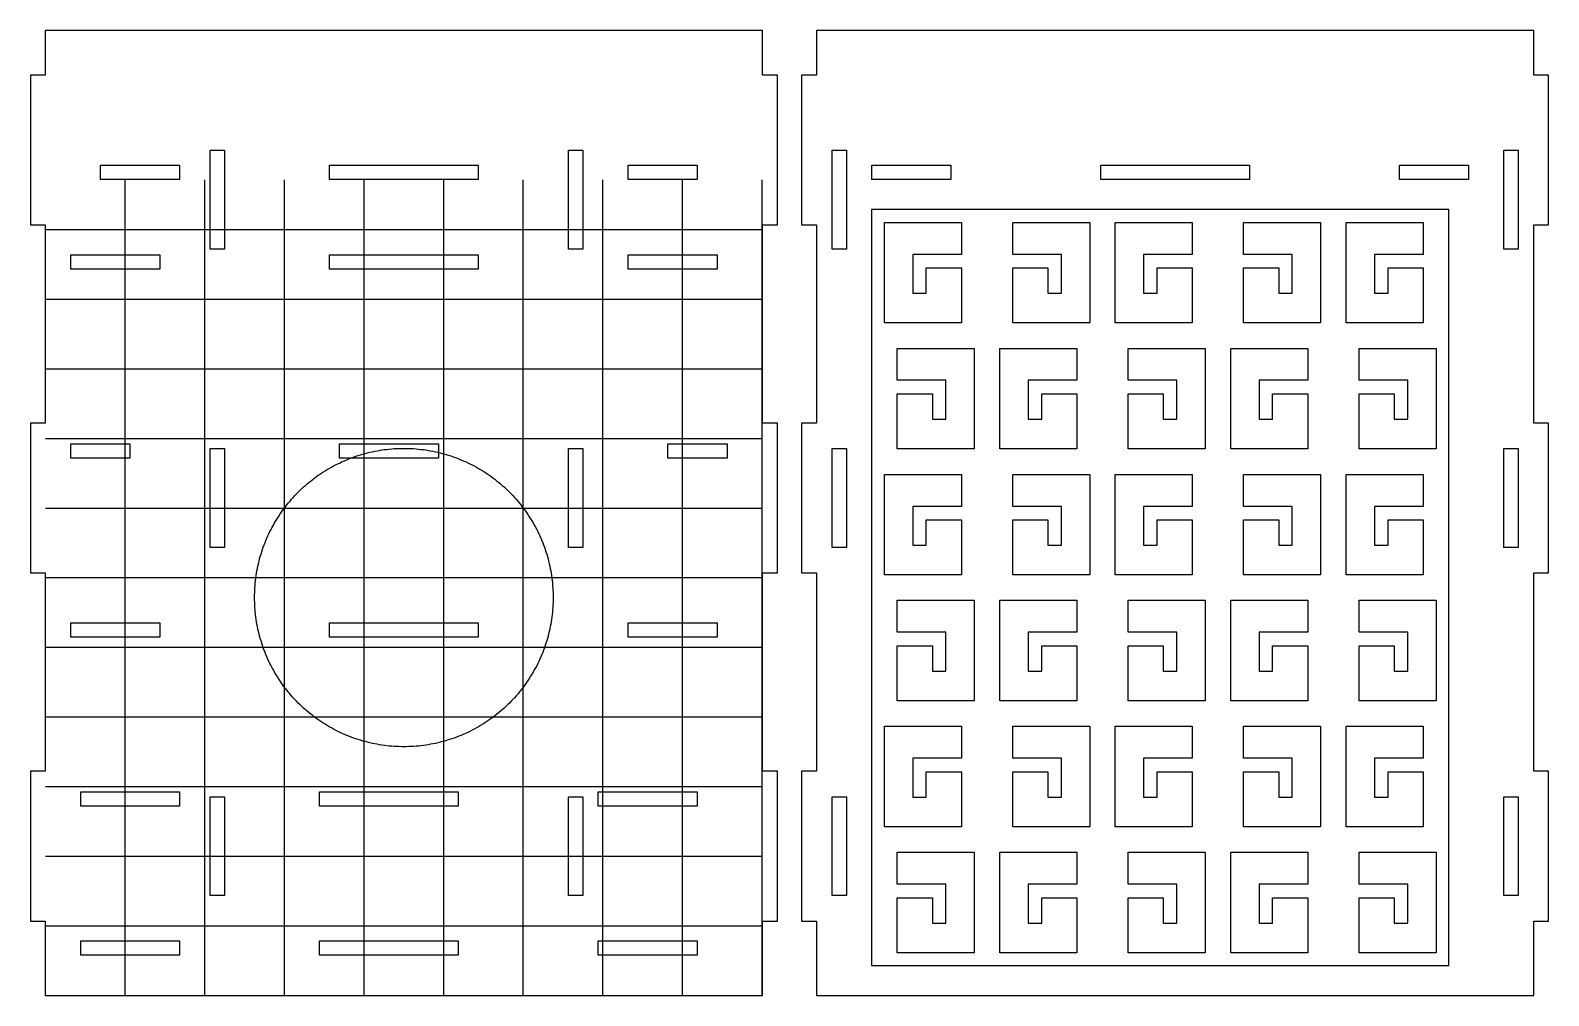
# Model space of a CAD drawing. Header units: millimetres. Extents: x 8 to 313, y 192 to 386.
import ezdxf

# ---------------------------------------------------------------- set-up
doc = ezdxf.new("R2010")
doc.units = ezdxf.units.MM
doc.layers.add('CORTE', color=1, linetype='Continuous')
doc.layers.add('GRABADO', color=5, linetype='Continuous')

msp = doc.modelspace()

# ---------------------------------------------------------------- linework, layer by layer
at = {"layer": 'CORTE'}
for points in [[(10.94, 237.06), (7.94, 237.06), (7.94, 206.94), (10.94, 206.94), (10.94, 191.94), (155.06, 191.94), (155.06, 206.94), (158.06, 206.94), (158.06, 237.06), (155.06, 237.06), (155.06, 276.94), (158.06, 276.94), (158.06, 307.06), (155.06, 307.06), (155.06, 346.94), (158.06, 346.94), (158.06, 377.06), (155.06, 377.06), (155.06, 386.06), (10.94, 386.06), (10.94, 377.06), (7.94, 377.06), (7.94, 346.94), (10.94, 346.94), (10.94, 307.06), (7.94, 307.06), (7.94, 276.94), (10.94, 276.94), (10.94, 237.06)], [(165.94, 237.06), (162.94, 237.06), (162.94, 206.94), (165.94, 206.94), (165.94, 191.94), (310.06, 191.94), (310.06, 206.94), (313.06, 206.94), (313.06, 237.06), (310.06, 237.06), (310.06, 276.94), (313.06, 276.94), (313.06, 307.06), (310.06, 307.06), (310.06, 346.94), (313.06, 346.94), (313.06, 377.06), (310.06, 377.06), (310.06, 386.06), (165.94, 386.06), (165.94, 377.06), (162.94, 377.06), (162.94, 346.94), (165.94, 346.94), (165.94, 307.06), (162.94, 307.06), (162.94, 276.94), (165.94, 276.94), (165.94, 237.06)], [(46.94, 342.06), (44.06, 342.06), (44.06, 361.94), (46.94, 361.94), (46.94, 342.06)], [(118.94, 361.94), (118.94, 342.06), (116.06, 342.06), (116.06, 361.94), (118.94, 361.94)], [(171.94, 342.06), (169.06, 342.06), (169.06, 361.94), (171.94, 361.94), (171.94, 342.06)], [(304.06, 342.06), (304.06, 361.94), (306.94, 361.94), (306.94, 342.06), (304.06, 342.06)], [(37.94, 356.06), (22.06, 356.06), (22.06, 358.94), (37.94, 358.94), (37.94, 356.06)], [(97.94, 356.06), (68.06, 356.06), (68.06, 358.94), (97.94, 358.94), (97.94, 356.06)], [(141.94, 356.06), (128.06, 356.06), (128.06, 358.94), (141.94, 358.94), (141.94, 356.06)], [(177.06, 356.06), (177.06, 358.94), (192.94, 358.94), (192.94, 356.06), (177.06, 356.06)], [(252.94, 356.06), (223.06, 356.06), (223.06, 358.94), (252.94, 358.94), (252.94, 356.06)], [(283.06, 356.06), (283.06, 358.94), (296.94, 358.94), (296.94, 356.06), (283.06, 356.06)], [(195.04, 341.01), (185.26, 341.01), (185.26, 333.21), (187.98, 333.21), (187.98, 338.29), (195.04, 338.29), (195.04, 327.23), (179.56, 327.23), (179.56, 347.44), (195.04, 347.44), (195.04, 341.01)], [(212.42, 338.29), (212.42, 333.21), (215.14, 333.21), (215.14, 341.01), (205.36, 341.01), (205.36, 347.44), (220.84, 347.44), (220.84, 327.23), (205.36, 327.23), (205.36, 338.29), (212.42, 338.29)], [(231.66, 341.01), (231.66, 333.21), (234.38, 333.21), (234.38, 338.29), (241.44, 338.29), (241.44, 327.23), (225.96, 327.23), (225.96, 347.44), (241.44, 347.44), (241.44, 341.01), (231.66, 341.01)], [(258.82, 338.29), (258.82, 333.21), (261.54, 333.21), (261.54, 341.01), (251.76, 341.01), (251.76, 347.44), (267.24, 347.44), (267.24, 327.23), (251.76, 327.23), (251.76, 338.29), (258.82, 338.29)], [(287.84, 341.01), (278.06, 341.01), (278.06, 333.21), (280.78, 333.21), (280.78, 338.29), (287.84, 338.29), (287.84, 327.23), (272.36, 327.23), (272.36, 347.44), (287.84, 347.44), (287.84, 341.01)], [(33.94, 340.94), (33.94, 338.06), (16.06, 338.06), (16.06, 340.94), (33.94, 340.94)], [(97.94, 338.06), (68.06, 338.06), (68.06, 340.94), (97.94, 340.94), (97.94, 338.06)], [(145.94, 338.06), (128.06, 338.06), (128.06, 340.94), (145.94, 340.94), (145.94, 338.06)], [(189.22, 307.87), (191.94, 307.87), (191.94, 315.68), (182.16, 315.68), (182.16, 322.11), (197.64, 322.11), (197.64, 301.89), (182.16, 301.89), (182.16, 312.96), (189.22, 312.96), (189.22, 307.87)], [(208.46, 315.68), (208.46, 307.87), (211.18, 307.87), (211.18, 312.96), (218.24, 312.96), (218.24, 301.89), (202.76, 301.89), (202.76, 322.11), (218.24, 322.11), (218.24, 315.68), (208.46, 315.68)], [(235.62, 312.96), (235.62, 307.87), (238.34, 307.87), (238.34, 315.68), (228.56, 315.68), (228.56, 322.11), (244.04, 322.11), (244.04, 301.89), (228.56, 301.89), (228.56, 312.96), (235.62, 312.96)], [(254.86, 315.68), (254.86, 307.87), (257.58, 307.87), (257.58, 312.96), (264.64, 312.96), (264.64, 301.89), (249.16, 301.89), (249.16, 322.11), (264.64, 322.11), (264.64, 315.68), (254.86, 315.68)], [(282.02, 307.87), (284.74, 307.87), (284.74, 315.68), (274.96, 315.68), (274.96, 322.11), (290.44, 322.11), (290.44, 301.89), (274.96, 301.89), (274.96, 312.96), (282.02, 312.96), (282.02, 307.87)], [(27.94, 300.06), (16.06, 300.06), (16.06, 302.94), (27.94, 302.94), (27.94, 300.06)], [(89.94, 300.06), (70.06, 300.06), (70.06, 302.94), (89.94, 302.94), (89.94, 300.06)], [(147.94, 302.94), (147.94, 300.06), (136.06, 300.06), (136.06, 302.94), (147.94, 302.94)], [(46.94, 301.94), (46.94, 282.06), (44.06, 282.06), (44.06, 301.94), (46.94, 301.94)], [(118.94, 282.06), (116.06, 282.06), (116.06, 301.94), (118.94, 301.94), (118.94, 282.06)], [(171.94, 282.06), (169.06, 282.06), (169.06, 301.94), (171.94, 301.94), (171.94, 282.06)], [(306.94, 282.06), (304.06, 282.06), (304.06, 301.94), (306.94, 301.94), (306.94, 282.06)], [(195.04, 290.34), (185.26, 290.34), (185.26, 282.54), (187.98, 282.54), (187.98, 287.62), (195.04, 287.62), (195.04, 276.56), (179.56, 276.56), (179.56, 296.77), (195.04, 296.77), (195.04, 290.34)], [(212.42, 282.54), (215.14, 282.54), (215.14, 290.34), (205.36, 290.34), (205.36, 296.77), (220.84, 296.77), (220.84, 276.56), (205.36, 276.56), (205.36, 287.62), (212.42, 287.62), (212.42, 282.54)], [(241.44, 290.34), (231.66, 290.34), (231.66, 282.54), (234.38, 282.54), (234.38, 287.62), (241.44, 287.62), (241.44, 276.56), (225.96, 276.56), (225.96, 296.77), (241.44, 296.77), (241.44, 290.34)], [(258.82, 287.62), (258.82, 282.54), (261.54, 282.54), (261.54, 290.34), (251.76, 290.34), (251.76, 296.77), (267.24, 296.77), (267.24, 276.56), (251.76, 276.56), (251.76, 287.62), (258.82, 287.62)], [(278.06, 290.34), (278.06, 282.54), (280.78, 282.54), (280.78, 287.62), (287.84, 287.62), (287.84, 276.56), (272.36, 276.56), (272.36, 296.77), (287.84, 296.77), (287.84, 290.34), (278.06, 290.34)], [(189.22, 257.21), (191.94, 257.21), (191.94, 265.01), (182.16, 265.01), (182.16, 271.44), (197.64, 271.44), (197.64, 251.23), (182.16, 251.23), (182.16, 262.29), (189.22, 262.29), (189.22, 257.21)], [(218.24, 265.01), (208.46, 265.01), (208.46, 257.21), (211.18, 257.21), (211.18, 262.29), (218.24, 262.29), (218.24, 251.23), (202.76, 251.23), (202.76, 271.44), (218.24, 271.44), (218.24, 265.01)], [(235.62, 262.29), (235.62, 257.21), (238.34, 257.21), (238.34, 265.01), (228.56, 265.01), (228.56, 271.44), (244.04, 271.44), (244.04, 251.23), (228.56, 251.23), (228.56, 262.29), (235.62, 262.29)], [(254.86, 265.01), (254.86, 257.21), (257.58, 257.21), (257.58, 262.29), (264.64, 262.29), (264.64, 251.23), (249.16, 251.23), (249.16, 271.44), (264.64, 271.44), (264.64, 265.01), (254.86, 265.01)], [(282.02, 257.21), (284.74, 257.21), (284.74, 265.01), (274.96, 265.01), (274.96, 271.44), (290.44, 271.44), (290.44, 251.23), (274.96, 251.23), (274.96, 262.29), (282.02, 262.29), (282.02, 257.21)], [(33.94, 264.06), (16.06, 264.06), (16.06, 266.94), (33.94, 266.94), (33.94, 264.06)], [(97.94, 266.94), (97.94, 264.06), (68.06, 264.06), (68.06, 266.94), (97.94, 266.94)], [(145.94, 264.06), (128.06, 264.06), (128.06, 266.94), (145.94, 266.94), (145.94, 264.06)], [(185.26, 239.68), (185.26, 231.87), (187.98, 231.87), (187.98, 236.96), (195.04, 236.96), (195.04, 225.89), (179.56, 225.89), (179.56, 246.11), (195.04, 246.11), (195.04, 239.68), (185.26, 239.68)], [(212.42, 231.87), (215.14, 231.87), (215.14, 239.68), (205.36, 239.68), (205.36, 246.11), (220.84, 246.11), (220.84, 225.89), (205.36, 225.89), (205.36, 236.96), (212.42, 236.96), (212.42, 231.87)], [(231.66, 239.68), (231.66, 231.87), (234.38, 231.87), (234.38, 236.96), (241.44, 236.96), (241.44, 225.89), (225.96, 225.89), (225.96, 246.11), (241.44, 246.11), (241.44, 239.68), (231.66, 239.68)], [(258.82, 236.96), (258.82, 231.87), (261.54, 231.87), (261.54, 239.68), (251.76, 239.68), (251.76, 246.11), (267.24, 246.11), (267.24, 225.89), (251.76, 225.89), (251.76, 236.96), (258.82, 236.96)], [(287.84, 239.68), (278.06, 239.68), (278.06, 231.87), (280.78, 231.87), (280.78, 236.96), (287.84, 236.96), (287.84, 225.89), (272.36, 225.89), (272.36, 246.11), (287.84, 246.11), (287.84, 239.68)], [(37.94, 232.94), (37.94, 230.06), (18.06, 230.06), (18.06, 232.94), (37.94, 232.94)], [(46.94, 212.06), (44.06, 212.06), (44.06, 231.94), (46.94, 231.94), (46.94, 212.06)], [(93.94, 230.06), (66.06, 230.06), (66.06, 232.94), (93.94, 232.94), (93.94, 230.06)], [(118.94, 212.06), (116.06, 212.06), (116.06, 231.94), (118.94, 231.94), (118.94, 212.06)], [(141.94, 230.06), (122.06, 230.06), (122.06, 232.94), (141.94, 232.94), (141.94, 230.06)], [(171.94, 212.06), (169.06, 212.06), (169.06, 231.94), (171.94, 231.94), (171.94, 212.06)], [(304.06, 212.06), (304.06, 231.94), (306.94, 231.94), (306.94, 212.06), (304.06, 212.06)], [(189.22, 211.62), (189.22, 206.54), (191.94, 206.54), (191.94, 214.34), (182.16, 214.34), (182.16, 220.77), (197.64, 220.77), (197.64, 200.56), (182.16, 200.56), (182.16, 211.62), (189.22, 211.62)], [(218.24, 214.34), (208.46, 214.34), (208.46, 206.54), (211.18, 206.54), (211.18, 211.62), (218.24, 211.62), (218.24, 200.56), (202.76, 200.56), (202.76, 220.77), (218.24, 220.77), (218.24, 214.34)], [(235.62, 206.54), (238.34, 206.54), (238.34, 214.34), (228.56, 214.34), (228.56, 220.77), (244.04, 220.77), (244.04, 200.56), (228.56, 200.56), (228.56, 211.62), (235.62, 211.62), (235.62, 206.54)], [(264.64, 214.34), (254.86, 214.34), (254.86, 206.54), (257.58, 206.54), (257.58, 211.62), (264.64, 211.62), (264.64, 200.56), (249.16, 200.56), (249.16, 220.77), (264.64, 220.77), (264.64, 214.34)], [(282.02, 206.54), (284.74, 206.54), (284.74, 214.34), (274.96, 214.34), (274.96, 220.77), (290.44, 220.77), (290.44, 200.56), (274.96, 200.56), (274.96, 211.62), (282.02, 211.62), (282.02, 206.54)], [(37.94, 202.94), (37.94, 200.06), (18.06, 200.06), (18.06, 202.94), (37.94, 202.94)], [(93.94, 200.06), (66.06, 200.06), (66.06, 202.94), (93.94, 202.94), (93.94, 200.06)], [(141.94, 202.94), (141.94, 200.06), (122.06, 200.06), (122.06, 202.94), (141.94, 202.94)]]:
    msp.add_lwpolyline(points, close=True, dxfattribs=at)
at = {"layer": 'GRABADO'}
for points in [[(27, 192), (27, 356)], [(43, 192), (43, 356)], [(59, 192), (59, 356)], [(75, 192), (75, 356)], [(91, 192), (91, 356)], [(107, 192), (107, 356)], [(123, 192), (123, 356)], [(139, 192), (139, 356)], [(155, 192), (155, 356)], [(293, 198), (293, 350), (177, 350), (177, 198), (293, 198)], [(11, 346), (155, 346)], [(11, 332), (155, 332)], [(11, 318), (155, 318)], [(11, 304), (155, 304)], [(113, 272), (113, 271.51), (112.98, 271.02), (112.96, 270.53), (112.94, 270.04), (112.9, 269.55), (112.86, 269.06), (112.8, 268.57), (112.74, 268.08), (112.68, 267.6), (112.6, 267.11), (112.52, 266.63), (112.42, 266.15), (112.32, 265.67), (112.22, 265.19), (112.1, 264.71), (111.98, 264.24), (111.85, 263.76), (111.71, 263.29), (111.56, 262.82), (111.41, 262.36), (111.25, 261.89), (111.08, 261.43), (110.9, 260.97), (110.72, 260.52), (110.52, 260.07), (110.33, 259.62), (110.12, 259.17), (109.91, 258.73), (109.69, 258.29), (109.46, 257.86), (109.22, 257.43), (108.98, 257), (108.73, 256.58), (108.48, 256.16), (108.21, 255.74), (107.94, 255.33), (107.67, 254.93), (107.39, 254.53), (107.1, 254.13), (106.8, 253.74), (106.5, 253.35), (106.19, 252.97), (105.88, 252.59), (105.56, 252.22), (105.23, 251.85), (104.9, 251.49), (104.56, 251.14), (104.21, 250.79), (103.86, 250.44), (103.51, 250.1), (103.15, 249.77), (102.78, 249.44), (102.41, 249.12), (102.03, 248.81), (101.65, 248.5), (101.26, 248.2), (100.87, 247.9), (100.47, 247.61), (100.07, 247.33), (99.67, 247.06), (99.26, 246.79), (98.84, 246.52), (98.42, 246.27), (98, 246.02), (97.57, 245.78), (97.14, 245.54), (96.71, 245.31), (96.27, 245.09), (95.83, 244.88), (95.38, 244.67), (94.93, 244.48), (94.48, 244.28), (94.03, 244.1), (93.57, 243.92), (93.11, 243.75), (92.64, 243.59), (92.18, 243.44), (91.71, 243.29), (91.24, 243.15), (90.76, 243.02), (90.29, 242.9), (89.81, 242.78), (89.33, 242.68), (88.85, 242.58), (88.37, 242.48), (87.89, 242.4), (87.4, 242.32), (86.92, 242.26), (86.43, 242.2), (85.94, 242.14), (85.45, 242.1), (84.96, 242.06), (84.47, 242.04), (83.98, 242.02), (83.49, 242), (83, 242), (82.51, 242), (82.02, 242.02), (81.53, 242.04), (81.04, 242.06), (80.55, 242.1), (80.06, 242.14), (79.57, 242.2), (79.08, 242.26), (78.6, 242.32), (78.11, 242.4), (77.63, 242.48), (77.15, 242.58), (76.67, 242.68), (76.19, 242.78), (75.71, 242.9), (75.24, 243.02), (74.76, 243.15), (74.29, 243.29), (73.82, 243.44), (73.36, 243.59), (72.89, 243.75), (72.43, 243.92), (71.97, 244.1), (71.52, 244.28), (71.07, 244.48), (70.62, 244.67), (70.17, 244.88), (69.73, 245.09), (69.29, 245.31), (68.86, 245.54), (68.43, 245.78), (68, 246.02), (67.58, 246.27), (67.16, 246.52), (66.74, 246.79), (66.33, 247.06), (65.93, 247.33), (65.53, 247.61), (65.13, 247.9), (64.74, 248.2), (64.35, 248.5), (63.97, 248.81), (63.59, 249.12), (63.22, 249.44), (62.85, 249.77), (62.49, 250.1), (62.14, 250.44), (61.79, 250.79), (61.44, 251.14), (61.1, 251.49), (60.77, 251.85), (60.44, 252.22), (60.12, 252.59), (59.81, 252.97), (59.5, 253.35), (59.2, 253.74), (58.9, 254.13), (58.61, 254.53), (58.33, 254.93), (58.06, 255.33), (57.79, 255.74), (57.52, 256.16), (57.27, 256.58), (57.02, 257), (56.78, 257.43), (56.54, 257.86), (56.31, 258.29), (56.09, 258.73), (55.88, 259.17), (55.67, 259.62), (55.48, 260.07), (55.28, 260.52), (55.1, 260.97), (54.92, 261.43), (54.75, 261.89), (54.59, 262.36), (54.44, 262.82), (54.29, 263.29), (54.15, 263.76), (54.02, 264.24), (53.9, 264.71), (53.78, 265.19), (53.68, 265.67), (53.58, 266.15), (53.48, 266.63), (53.4, 267.11), (53.32, 267.6), (53.26, 268.08), (53.2, 268.57), (53.14, 269.06), (53.1, 269.55), (53.06, 270.04), (53.04, 270.53), (53.02, 271.02), (53, 271.51), (53, 272), (53, 272.49), (53.02, 272.98), (53.04, 273.47), (53.06, 273.96), (53.1, 274.45), (53.14, 274.94), (53.2, 275.43), (53.26, 275.92), (53.32, 276.4), (53.4, 276.89), (53.48, 277.37), (53.58, 277.85), (53.68, 278.33), (53.78, 278.81), (53.9, 279.29), (54.02, 279.76), (54.15, 280.24), (54.29, 280.71), (54.44, 281.18), (54.59, 281.64), (54.75, 282.11), (54.92, 282.57), (55.1, 283.03), (55.28, 283.48), (55.48, 283.93), (55.67, 284.38), (55.88, 284.83), (56.09, 285.27), (56.31, 285.71), (56.54, 286.14), (56.78, 286.57), (57.02, 287), (57.27, 287.42), (57.52, 287.84), (57.79, 288.26), (58.06, 288.67), (58.33, 289.07), (58.61, 289.47), (58.9, 289.87), (59.2, 290.26), (59.5, 290.65), (59.81, 291.03), (60.12, 291.41), (60.44, 291.78), (60.77, 292.15), (61.1, 292.51), (61.44, 292.86), (61.79, 293.21), (62.14, 293.56), (62.49, 293.9), (62.85, 294.23), (63.22, 294.56), (63.59, 294.88), (63.97, 295.19), (64.35, 295.5), (64.74, 295.8), (65.13, 296.1), (65.53, 296.39), (65.93, 296.67), (66.33, 296.94), (66.74, 297.21), (67.16, 297.48), (67.58, 297.73), (68, 297.98), (68.43, 298.22), (68.86, 298.46), (69.29, 298.69), (69.73, 298.91), (70.17, 299.12), (70.62, 299.33), (71.07, 299.52), (71.52, 299.72), (71.97, 299.9), (72.43, 300.08), (72.89, 300.25), (73.36, 300.41), (73.82, 300.56), (74.29, 300.71), (74.76, 300.85), (75.24, 300.98), (75.71, 301.1), (76.19, 301.22), (76.67, 301.32), (77.15, 301.42), (77.63, 301.52), (78.11, 301.6), (78.6, 301.68), (79.08, 301.74), (79.57, 301.8), (80.06, 301.86), (80.55, 301.9), (81.04, 301.94), (81.53, 301.96), (82.02, 301.98), (82.51, 302), (83, 302), (83.49, 302), (83.98, 301.98), (84.47, 301.96), (84.96, 301.94), (85.45, 301.9), (85.94, 301.86), (86.43, 301.8), (86.92, 301.74), (87.4, 301.68), (87.89, 301.6), (88.37, 301.52), (88.85, 301.42), (89.33, 301.32), (89.81, 301.22), (90.29, 301.1), (90.76, 300.98), (91.24, 300.85), (91.71, 300.71), (92.18, 300.56), (92.64, 300.41), (93.11, 300.25), (93.57, 300.08), (94.03, 299.9), (94.48, 299.72), (94.93, 299.52), (95.38, 299.33), (95.83, 299.12), (96.27, 298.91), (96.71, 298.69), (97.14, 298.46), (97.57, 298.22), (98, 297.98), (98.42, 297.73), (98.84, 297.48), (99.26, 297.21), (99.67, 296.94), (100.07, 296.67), (100.47, 296.39), (100.87, 296.1), (101.26, 295.8), (101.65, 295.5), (102.03, 295.19), (102.41, 294.88), (102.78, 294.56), (103.15, 294.23), (103.51, 293.9), (103.86, 293.56), (104.21, 293.21), (104.56, 292.86), (104.9, 292.51), (105.23, 292.15), (105.56, 291.78), (105.88, 291.41), (106.19, 291.03), (106.5, 290.65), (106.8, 290.26), (107.1, 289.87), (107.39, 289.47), (107.67, 289.07), (107.94, 288.67), (108.21, 288.26), (108.48, 287.84), (108.73, 287.42), (108.98, 287), (109.22, 286.57), (109.46, 286.14), (109.69, 285.71), (109.91, 285.27), (110.12, 284.83), (110.33, 284.38), (110.52, 283.93), (110.72, 283.48), (110.9, 283.03), (111.08, 282.57), (111.25, 282.11), (111.41, 281.64), (111.56, 281.18), (111.71, 280.71), (111.85, 280.24), (111.98, 279.76), (112.1, 279.29), (112.22, 278.81), (112.32, 278.33), (112.42, 277.85), (112.52, 277.37), (112.6, 276.89), (112.68, 276.4), (112.74, 275.92), (112.8, 275.43), (112.86, 274.94), (112.9, 274.45), (112.94, 273.96), (112.96, 273.47), (112.98, 272.98), (113, 272.49), (113, 272)], [(11, 290), (155, 290)], [(11, 276), (155, 276)], [(11, 262), (155, 262)], [(11, 248), (155, 248)], [(11, 234), (155, 234)], [(11, 220), (155, 220)], [(11, 206), (155, 206)]]:
    msp.add_lwpolyline(points, dxfattribs=at)

doc.saveas('drawing.dxf')
